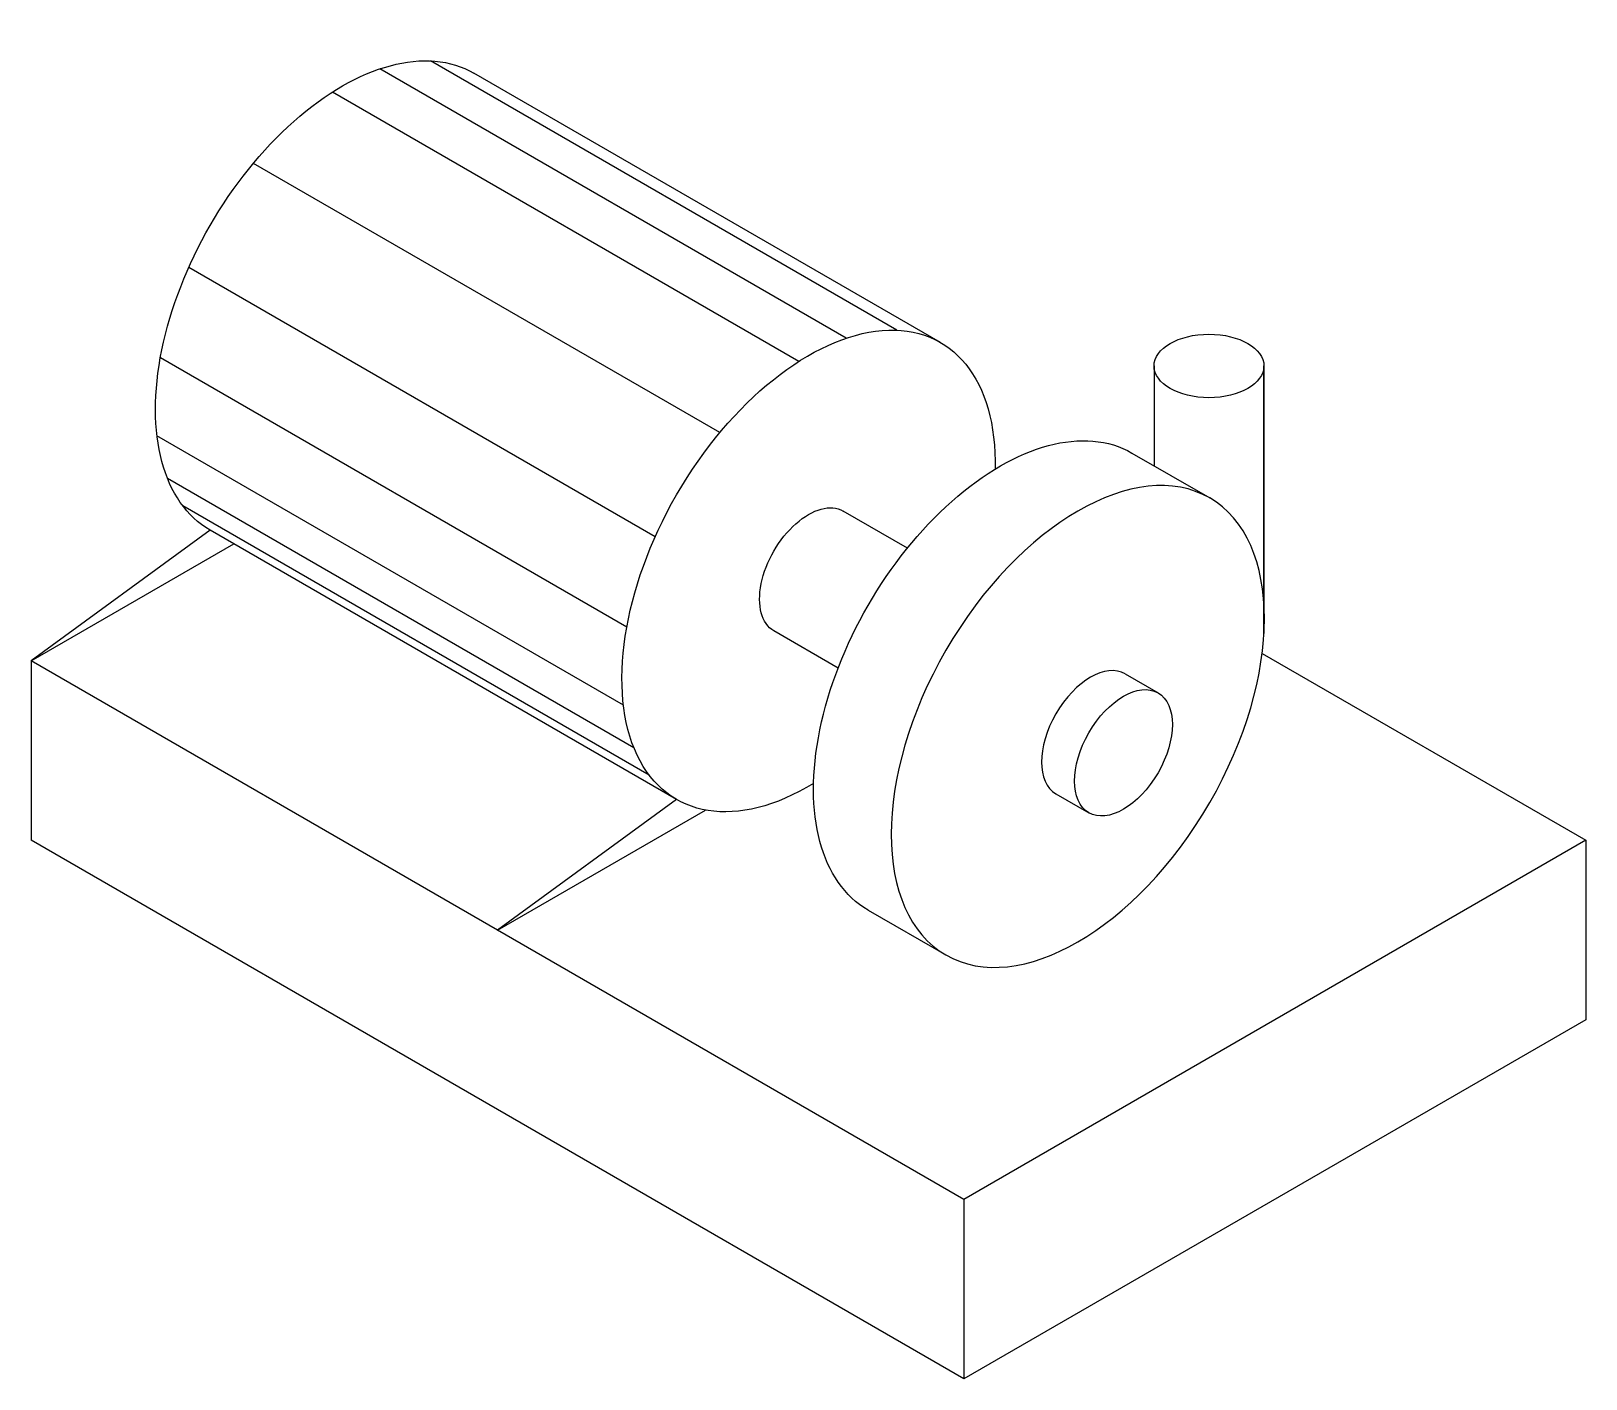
# Model space of a CAD drawing. Header units: millimetres. Extents: x -9799.328 to -9798.462, y -21.797 to -21.046.
import ezdxf

# ---------------------------------------------------------------- set-up
doc = ezdxf.new("R2010")
doc.units = ezdxf.units.MM
doc.layers.add('Tub_iso_equipamentos', color=3, linetype='Continuous')

msp = doc.modelspace()

# ---------------------------------------------------------------- linework, layer by layer
at = {"layer": 'Tub_iso_equipamentos', "color": 1}
for p, q in [((-9798.87363, -21.21691), (-9799.13344, -21.06691)), ((-9798.84537, -21.21245), (-9799.10518, -21.06245)), ((-9798.90001, -21.22983), (-9799.15981, -21.07983)), ((-9798.94401, -21.2695), (-9799.20382, -21.1195)), ((-9798.98001, -21.32747), (-9799.23982, -21.17747)), ((-9798.99582, -21.37776), (-9799.25563, -21.22776)), ((-9798.9977, -21.42129), (-9799.2575, -21.27129)), ((-9798.99186, -21.44502), (-9799.25166, -21.29502)), ((-9798.98328, -21.46034), (-9799.24308, -21.31034))]:
    msp.add_line(p, q, dxfattribs=at)
at = {"layer": 'Tub_iso_equipamentos'}
for p, q in [((-9798.82113, -21.21927), (-9799.08093, -21.06927)), ((-9798.70216, -21.23236), (-9798.70216, -21.28796)), ((-9798.64093, -21.23236), (-9798.64093, -21.38144)), ((-9798.64093, -21.38144), (-9798.64093, -21.23236)), ((-9798.71443, -21.28088), (-9798.67112, -21.30588)), ((-9798.83955, -21.33383), (-9798.87534, -21.31317)), ((-9799.2279, -21.32383), (-9799.32762, -21.39655)), ((-9798.9681, -21.47383), (-9799.2279, -21.32383)), ((-9799.32762, -21.39655), (-9799.21479, -21.33141)), ((-9798.8781, -21.4006), (-9798.91389, -21.37994)), ((-9798.80801, -21.69655), (-9799.32762, -21.39655)), ((-9799.32762, -21.39655), (-9799.32762, -21.49655)), ((-9798.64194, -21.39243), (-9798.4616, -21.49655)), ((-9798.71828, -21.40384), (-9798.69993, -21.41444)), ((-9798.9681, -21.47383), (-9799.06782, -21.54655)), ((-9798.75683, -21.47061), (-9798.73848, -21.48121)), ((-9799.06782, -21.54655), (-9798.95206, -21.47972)), ((-9798.80801, -21.79655), (-9799.32762, -21.49655)), ((-9798.4616, -21.49655), (-9798.80801, -21.69655)), ((-9798.4616, -21.49655), (-9798.4616, -21.59655)), ((-9798.8614, -21.53544), (-9798.81809, -21.56044)), ((-9798.4616, -21.59655), (-9798.80801, -21.79655)), ((-9798.80801, -21.69655), (-9798.80801, -21.79655))]:
    msp.add_line(p, q, dxfattribs=at)
at = {"layer": 'Tub_iso_equipamentos', "extrusion": (0, 0, -1)}
for centre, major_axis, start_param, end_param in [((-9799.15442, -21.19655), (-0.07348, -0.12728), 0, 3.141593), ((-9798.89461, -21.34655), (-0.07348, -0.12728), 5.470692, 10.237272), ((-9798.78791, -21.40816), (-0.07348, -0.12728), 0, 3.141593), ((-9798.89461, -21.34655), (-0.01927, -0.03338), 0, 3.141593)]:
    msp.add_ellipse(centre, major_axis=major_axis, ratio=0.57735, start_param=start_param, end_param=end_param, dxfattribs=at)
at = {"layer": 'Tub_iso_equipamentos'}
for centre, major_axis in [((-9798.67154, -21.23236), (-0.03062, 0)), ((-9798.71921, -21.44782), (-0.01927, -0.03338))]:
    msp.add_ellipse(centre, major_axis=major_axis, ratio=0.57735, dxfattribs=at)
at = {"layer": 'Tub_iso_equipamentos', "extrusion": (0, 0, -1)}
msp.add_ellipse((-9798.74461, -21.43316), major_axis=(-0.07348, -0.12728), ratio=0.57735, dxfattribs=at)
at = {"layer": 'Tub_iso_equipamentos'}
msp.add_ellipse((-9798.73756, -21.43723), major_axis=(-0.01927, -0.03338), ratio=0.57735, start_param=3.141593, end_param=6.283185, dxfattribs=at)

doc.saveas('drawing.dxf')
